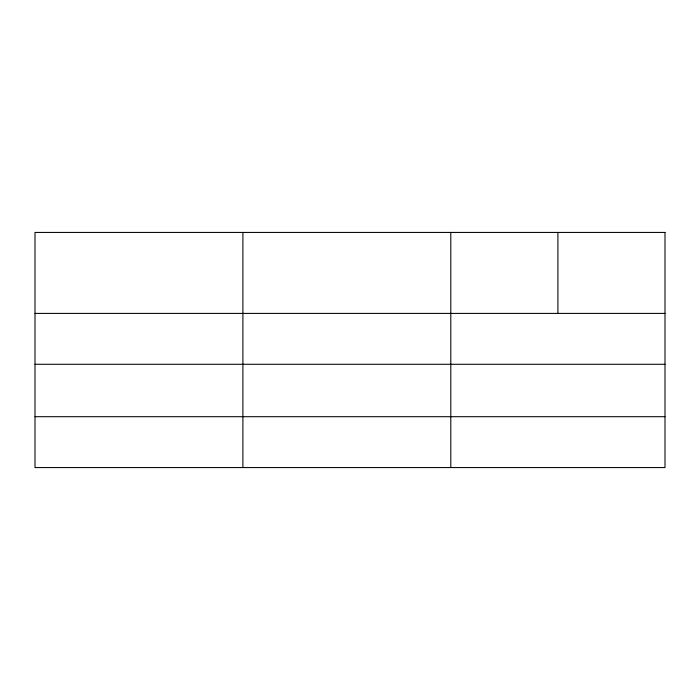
<?xml version="1.0" encoding="UTF-8"?>
<svg xmlns="http://www.w3.org/2000/svg" width="700" height="700" viewBox="0 0 700 700"><rect width="100%" height="100%" fill="white"/><g stroke="black" fill="none" stroke-linecap="round" stroke-linejoin="round"><path stroke-width="1.05" d="M35 313.408L665 313.408M35 364.28L665 364.28M35 416.692L665 416.692M557.9 232.435L557.9 313.408M450.8 232.435L450.8 467.565M242.9 232.435L242.9 467.565M665 232.435L35 232.435L35 467.565L665 467.565L665 232.435"/></g></svg>
